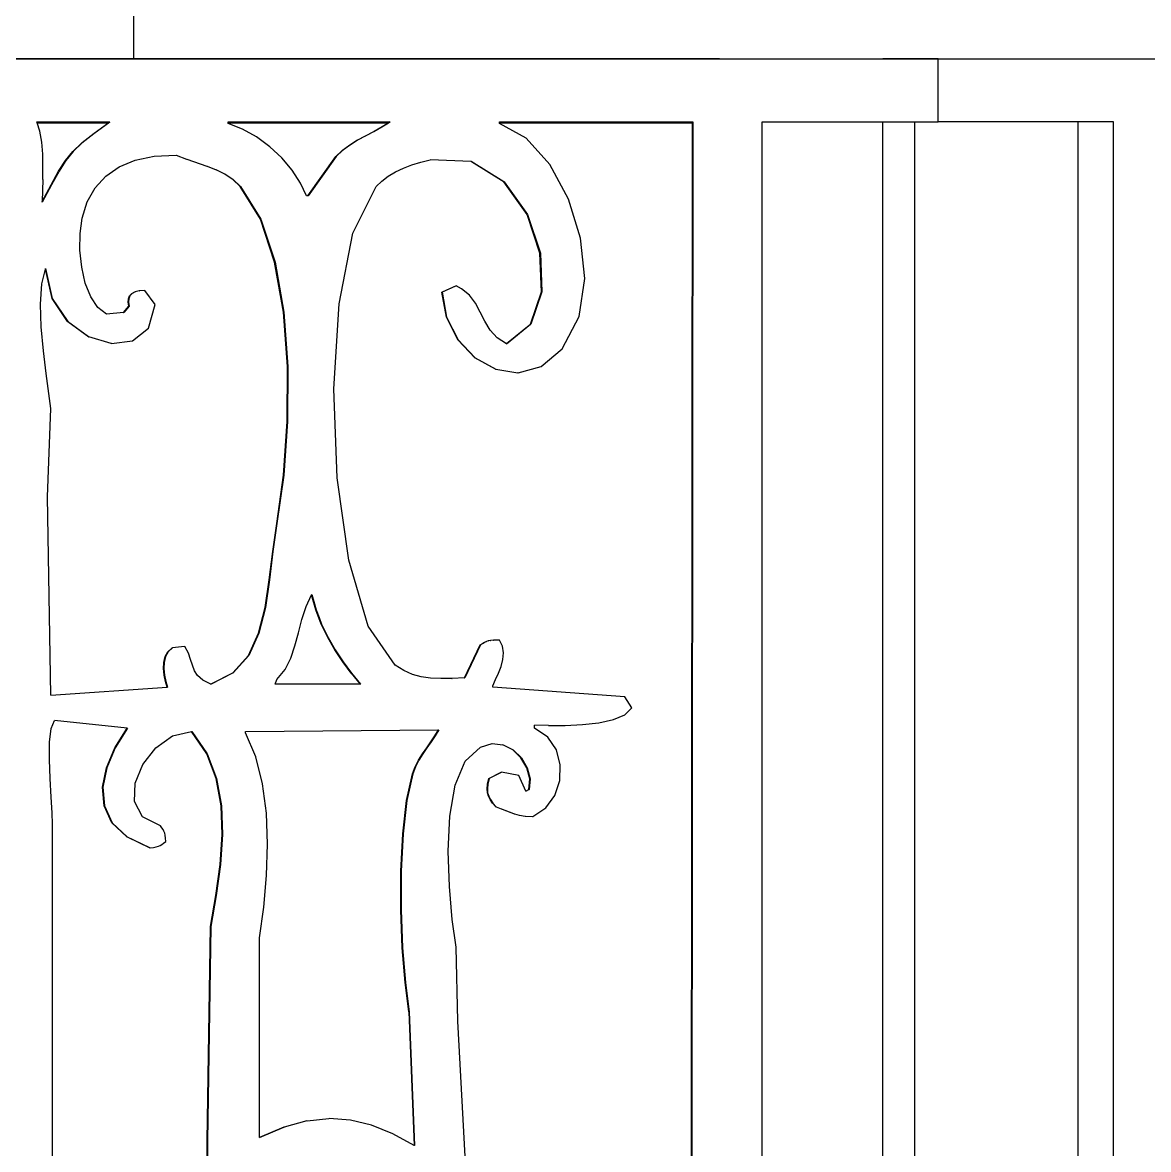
# Model space of a CAD drawing. Header units: inches. Extents: x -343 to 13887, y -13069 to -746.
# Drawn here: x 3048.72 to 3064.18, y -9210.14 to -9194.66 of the extents above; entities that cross this region are included whole.
import ezdxf

# ---------------------------------------------------------------- set-up
doc = ezdxf.new("R2010")
doc.units = ezdxf.units.IN
doc.header["$LTSCALE"] = 17
doc.header["$MEASUREMENT"] = 0
doc.layers.add('OUTLINE', color=1, linetype='Continuous', lineweight=25)

# ---------------------------------------------------------------- blocks, each defined once
blk = doc.blocks.new('kk')
for p, q in [((-1759, -2491.1), (-1656.537, -2491.1)), ((-1691.267, -2491.1), (-1717.483, -2491.1)), ((-1691.267, -2491.1), (-1689.022, -2491.1)), ((-1688.59, -2491.1), (-1689.022, -2491.1)), ((-1688.266, -2491.1), (-1688.59, -2491.1)), ((-1688.266, -2491.965), (-1688.266, -2491.1)), ((-1688.266, -2491.1), (-1686.344, -2491.1)), ((-1686.344, -2491.1), (-1660.129, -2491.1)), ((-1700.64, -2491.965), (-1699.641, -2491.965)), ((-1700.637, -2491.976), (-1700.64, -2491.965)), ((-1700.637, -2491.976), (-1699.657, -2491.976)), ((-1700.599, -2492.091), (-1700.637, -2491.976)), ((-1699.859, -2492.121), (-1699.657, -2491.976)), ((-1699.652, -2491.976), (-1699.855, -2492.121)), ((-1699.657, -2491.976), (-1699.641, -2491.965)), ((-1699.657, -2491.976), (-1699.652, -2491.976)), ((-1699.637, -2491.965), (-1699.652, -2491.976)), ((-1699.641, -2491.965), (-1699.637, -2491.965)), ((-1698.012, -2491.965), (-1695.795, -2491.965)), ((-1698.012, -2491.976), (-1698.012, -2491.965)), ((-1698.012, -2491.976), (-1695.813, -2491.976)), ((-1698.012, -2491.986), (-1698.012, -2491.976)), ((-1697.817, -2492.062), (-1698.012, -2491.986)), ((-1695.903, -2492.033), (-1695.813, -2491.976)), ((-1695.808, -2491.976), (-1695.899, -2492.033)), ((-1695.813, -2491.976), (-1695.795, -2491.965)), ((-1695.813, -2491.976), (-1695.808, -2491.976)), ((-1695.791, -2491.965), (-1695.808, -2491.976)), ((-1695.795, -2491.965), (-1695.791, -2491.965)), ((-1694.286, -2491.965), (-1691.639, -2491.965)), ((-1694.286, -2491.976), (-1694.286, -2491.965)), ((-1694.286, -2491.976), (-1691.639, -2491.976)), ((-1694.286, -2491.986), (-1694.286, -2491.976)), ((-1693.921, -2492.189), (-1694.286, -2491.986)), ((-1691.652, -2506.258), (-1691.639, -2491.976)), ((-1691.634, -2491.976), (-1691.647, -2506.258)), ((-1691.639, -2491.976), (-1691.639, -2491.965)), ((-1691.639, -2491.965), (-1691.634, -2491.965)), ((-1691.639, -2491.976), (-1691.634, -2491.976)), ((-1691.634, -2491.965), (-1691.634, -2491.976)), ((-1690.679, -2522.061), (-1690.679, -2491.965)), ((-1690.679, -2491.965), (-1689.022, -2491.965)), ((-1689.022, -2522.061), (-1689.022, -2491.965)), ((-1689.022, -2491.965), (-1688.59, -2491.965)), ((-1688.59, -2491.965), (-1688.59, -2522.061)), ((-1688.59, -2491.965), (-1688.266, -2491.965)), ((-1686.344, -2491.965), (-1688.266, -2491.965)), ((-1686.344, -2491.965), (-1686.344, -2519.705)), ((-1685.854, -2491.965), (-1686.344, -2491.965)), ((-1685.854, -2519.705), (-1685.854, -2491.965)), ((-1700.574, -2492.241), (-1700.599, -2492.091)), ((-1700.022, -2492.25), (-1699.859, -2492.121)), ((-1699.855, -2492.121), (-1700.018, -2492.25)), ((-1699.859, -2492.121), (-1699.855, -2492.121)), ((-1697.626, -2492.17), (-1697.817, -2492.062)), ((-1697.444, -2492.304), (-1697.626, -2492.17)), ((-1696.242, -2492.216), (-1696.13, -2492.155)), ((-1696.125, -2492.155), (-1696.237, -2492.216)), ((-1696.13, -2492.155), (-1696.016, -2492.095)), ((-1696.13, -2492.155), (-1696.125, -2492.155)), ((-1696.011, -2492.095), (-1696.125, -2492.155)), ((-1696.016, -2492.095), (-1695.903, -2492.033)), ((-1696.016, -2492.095), (-1696.011, -2492.095)), ((-1695.899, -2492.033), (-1696.011, -2492.095)), ((-1695.903, -2492.033), (-1695.899, -2492.033)), ((-1700.561, -2492.406), (-1700.574, -2492.241)), ((-1700.146, -2492.369), (-1700.022, -2492.25)), ((-1700.018, -2492.25), (-1700.142, -2492.369)), ((-1700.022, -2492.25), (-1700.018, -2492.25)), ((-1697.279, -2492.459), (-1697.444, -2492.304)), ((-1696.448, -2492.355), (-1696.349, -2492.282)), ((-1696.344, -2492.282), (-1696.444, -2492.355)), ((-1696.349, -2492.282), (-1696.242, -2492.216)), ((-1696.349, -2492.282), (-1696.344, -2492.282)), ((-1696.237, -2492.216), (-1696.344, -2492.282)), ((-1696.242, -2492.216), (-1696.237, -2492.216)), ((-1693.599, -2492.551), (-1693.921, -2492.189)), ((-1700.558, -2492.58), (-1700.561, -2492.406)), ((-1700.248, -2492.493), (-1700.146, -2492.369)), ((-1700.142, -2492.369), (-1700.243, -2492.493)), ((-1700.146, -2492.369), (-1700.142, -2492.369)), ((-1699.29, -2492.488), (-1699.029, -2492.433)), ((-1699.029, -2492.433), (-1698.729, -2492.419)), ((-1698.729, -2492.419), (-1698.586, -2492.476)), ((-1698.586, -2492.476), (-1698.582, -2492.476)), ((-1698.582, -2492.476), (-1698.309, -2492.571)), ((-1697.135, -2492.627), (-1697.279, -2492.459)), ((-1696.918, -2492.981), (-1696.536, -2492.441)), ((-1696.531, -2492.441), (-1696.914, -2492.981)), ((-1696.536, -2492.441), (-1696.448, -2492.355)), ((-1696.536, -2492.441), (-1696.531, -2492.441)), ((-1696.444, -2492.355), (-1696.531, -2492.441)), ((-1696.448, -2492.355), (-1696.444, -2492.355)), ((-1695.369, -2492.515), (-1695.241, -2492.484)), ((-1694.679, -2492.507), (-1695.241, -2492.484)), ((-1700.56, -2492.753), (-1700.558, -2492.58)), ((-1700.342, -2492.641), (-1700.248, -2492.493)), ((-1700.243, -2492.493), (-1700.337, -2492.641)), ((-1700.248, -2492.493), (-1700.243, -2492.493)), ((-1699.696, -2492.709), (-1699.512, -2492.58)), ((-1699.512, -2492.58), (-1699.29, -2492.488)), ((-1698.309, -2492.571), (-1698.304, -2492.571)), ((-1698.304, -2492.571), (-1698.18, -2492.622)), ((-1698.18, -2492.622), (-1698.176, -2492.622)), ((-1698.061, -2492.681), (-1698.18, -2492.622)), ((-1698.176, -2492.622), (-1698.056, -2492.681)), ((-1697.019, -2492.803), (-1697.135, -2492.627)), ((-1695.716, -2492.649), (-1695.607, -2492.597)), ((-1695.607, -2492.597), (-1695.491, -2492.552)), ((-1695.491, -2492.552), (-1695.369, -2492.515)), ((-1694.679, -2492.507), (-1694.674, -2492.507)), ((-1694.228, -2492.785), (-1694.679, -2492.507)), ((-1694.674, -2492.507), (-1694.224, -2492.785)), ((-1693.342, -2493.024), (-1693.599, -2492.551)), ((-1700.56, -2492.753), (-1700.568, -2493.058)), ((-1700.445, -2492.826), (-1700.342, -2492.641)), ((-1700.337, -2492.641), (-1700.441, -2492.826)), ((-1700.342, -2492.641), (-1700.337, -2492.641)), ((-1699.842, -2492.871), (-1699.696, -2492.709)), ((-1697.95, -2492.756), (-1698.061, -2492.681)), ((-1698.061, -2492.681), (-1698.056, -2492.681)), ((-1698.056, -2492.681), (-1697.946, -2492.756)), ((-1697.95, -2492.756), (-1697.946, -2492.756)), ((-1697.85, -2492.851), (-1697.95, -2492.756)), ((-1697.946, -2492.756), (-1697.845, -2492.851)), ((-1695.982, -2492.851), (-1695.904, -2492.776)), ((-1695.904, -2492.776), (-1695.815, -2492.708)), ((-1695.815, -2492.708), (-1695.716, -2492.649)), ((-1694.228, -2492.785), (-1694.224, -2492.785)), ((-1693.908, -2493.234), (-1694.228, -2492.785)), ((-1694.224, -2492.785), (-1693.904, -2493.234)), ((-1700.441, -2492.826), (-1700.568, -2493.068)), ((-1700.568, -2493.058), (-1700.445, -2492.826)), ((-1700.445, -2492.826), (-1700.441, -2492.826)), ((-1699.949, -2493.063), (-1699.842, -2492.871)), ((-1697.571, -2493.301), (-1697.85, -2492.851)), ((-1697.85, -2492.851), (-1697.845, -2492.851)), ((-1697.845, -2492.851), (-1697.567, -2493.301)), ((-1696.937, -2492.981), (-1697.019, -2492.803)), ((-1696.3, -2493.491), (-1695.982, -2492.851)), ((-1700.568, -2493.068), (-1700.568, -2493.058)), ((-1700.019, -2493.284), (-1699.949, -2493.063)), ((-1696.918, -2492.981), (-1696.937, -2492.981)), ((-1696.914, -2492.981), (-1696.918, -2492.981)), ((-1693.174, -2493.561), (-1693.342, -2493.024)), ((-1693.908, -2493.234), (-1693.904, -2493.234)), ((-1693.732, -2493.766), (-1693.908, -2493.234)), ((-1693.904, -2493.234), (-1693.727, -2493.766)), ((-1700.048, -2493.497), (-1700.019, -2493.284)), ((-1697.571, -2493.301), (-1697.567, -2493.301)), ((-1697.376, -2493.89), (-1697.571, -2493.301)), ((-1697.567, -2493.301), (-1697.371, -2493.89)), ((-1700.05, -2493.727), (-1700.048, -2493.497)), ((-1696.492, -2494.464), (-1696.3, -2493.491)), ((-1693.116, -2494.115), (-1693.174, -2493.561)), ((-1700.026, -2493.958), (-1700.05, -2493.727)), ((-1693.712, -2494.297), (-1693.732, -2493.766)), ((-1693.732, -2493.766), (-1693.727, -2493.766)), ((-1693.727, -2493.766), (-1693.707, -2494.297)), ((-1700.573, -2494.188), (-1700.523, -2493.985)), ((-1700.523, -2493.985), (-1700.521, -2493.976)), ((-1700.433, -2494.387), (-1700.523, -2493.985)), ((-1700.521, -2493.976), (-1700.429, -2494.387)), ((-1699.976, -2494.176), (-1700.026, -2493.958)), ((-1697.376, -2493.89), (-1697.371, -2493.89)), ((-1697.255, -2494.576), (-1697.376, -2493.89)), ((-1697.371, -2493.89), (-1697.251, -2494.576)), ((-1699.901, -2494.366), (-1699.976, -2494.176)), ((-1693.193, -2494.636), (-1693.116, -2494.115)), ((-1700.59, -2494.465), (-1700.573, -2494.188)), ((-1699.368, -2494.353), (-1699.339, -2494.322)), ((-1699.334, -2494.322), (-1699.364, -2494.353)), ((-1699.339, -2494.322), (-1699.295, -2494.299)), ((-1699.339, -2494.322), (-1699.334, -2494.322)), ((-1699.29, -2494.299), (-1699.334, -2494.322)), ((-1699.295, -2494.299), (-1699.29, -2494.299)), ((-1699.237, -2494.285), (-1699.29, -2494.299)), ((-1699.237, -2494.285), (-1699.232, -2494.285)), ((-1699.164, -2494.278), (-1699.232, -2494.285)), ((-1699.164, -2494.278), (-1699.159, -2494.278)), ((-1699.016, -2494.473), (-1699.159, -2494.278)), ((-1695.079, -2494.3), (-1694.888, -2494.213)), ((-1695.079, -2494.3), (-1695.074, -2494.3)), ((-1695.018, -2494.647), (-1695.079, -2494.3)), ((-1694.883, -2494.213), (-1695.074, -2494.3)), ((-1695.074, -2494.3), (-1695.014, -2494.647)), ((-1694.888, -2494.213), (-1694.883, -2494.213)), ((-1694.811, -2494.257), (-1694.883, -2494.213)), ((-1694.701, -2494.344), (-1694.811, -2494.257)), ((-1693.862, -2494.742), (-1693.712, -2494.297)), ((-1693.707, -2494.297), (-1693.857, -2494.742)), ((-1693.712, -2494.297), (-1693.707, -2494.297)), ((-1700.58, -2494.779), (-1700.59, -2494.465)), ((-1700.433, -2494.387), (-1700.429, -2494.387)), ((-1700.219, -2494.704), (-1700.433, -2494.387)), ((-1700.429, -2494.387), (-1700.214, -2494.704)), ((-1699.804, -2494.514), (-1699.901, -2494.366)), ((-1699.45, -2494.581), (-1699.379, -2494.495)), ((-1699.374, -2494.495), (-1699.446, -2494.581)), ((-1699.388, -2494.44), (-1699.385, -2494.393)), ((-1699.379, -2494.495), (-1699.388, -2494.44)), ((-1699.388, -2494.44), (-1699.383, -2494.44)), ((-1699.385, -2494.393), (-1699.368, -2494.353)), ((-1699.385, -2494.393), (-1699.38, -2494.393)), ((-1699.38, -2494.393), (-1699.383, -2494.44)), ((-1699.383, -2494.44), (-1699.374, -2494.495)), ((-1699.364, -2494.353), (-1699.38, -2494.393)), ((-1699.379, -2494.495), (-1699.374, -2494.495)), ((-1699.368, -2494.353), (-1699.364, -2494.353)), ((-1699.11, -2494.796), (-1699.016, -2494.473)), ((-1696.563, -2495.631), (-1696.492, -2494.464)), ((-1694.619, -2494.453), (-1694.701, -2494.344)), ((-1694.553, -2494.576), (-1694.619, -2494.453)), ((-1699.686, -2494.602), (-1699.804, -2494.514)), ((-1699.685, -2494.603), (-1699.686, -2494.602)), ((-1699.45, -2494.581), (-1699.685, -2494.603)), ((-1699.45, -2494.581), (-1699.446, -2494.581)), ((-1697.255, -2494.576), (-1697.251, -2494.576)), ((-1697.2, -2495.32), (-1697.255, -2494.576)), ((-1697.251, -2494.576), (-1697.196, -2495.32)), ((-1695.018, -2494.647), (-1695.014, -2494.647)), ((-1694.86, -2494.956), (-1695.018, -2494.647)), ((-1695.014, -2494.647), (-1694.855, -2494.956)), ((-1694.49, -2494.702), (-1694.553, -2494.576)), ((-1693.426, -2495.078), (-1693.193, -2494.636)), ((-1700.552, -2495.106), (-1700.58, -2494.779)), ((-1700.219, -2494.704), (-1700.214, -2494.704)), ((-1699.931, -2494.913), (-1700.219, -2494.704)), ((-1700.214, -2494.704), (-1699.927, -2494.913)), ((-1699.326, -2494.97), (-1699.11, -2494.796)), ((-1694.417, -2494.823), (-1694.49, -2494.702)), ((-1694.193, -2495.012), (-1693.862, -2494.742)), ((-1693.857, -2494.742), (-1694.19, -2495.013)), ((-1693.862, -2494.742), (-1693.857, -2494.742)), ((-1699.931, -2494.913), (-1699.927, -2494.913)), ((-1699.619, -2495.006), (-1699.927, -2494.913)), ((-1694.86, -2494.956), (-1694.855, -2494.956)), ((-1694.627, -2495.201), (-1694.86, -2494.956)), ((-1694.855, -2494.956), (-1694.623, -2495.201)), ((-1694.322, -2494.93), (-1694.417, -2494.823)), ((-1694.193, -2495.012), (-1694.322, -2494.93)), ((-1700.514, -2495.419), (-1700.552, -2495.106)), ((-1699.616, -2495.005), (-1699.619, -2495.006)), ((-1699.616, -2495.005), (-1699.615, -2495.006)), ((-1699.615, -2495.006), (-1699.326, -2494.97)), ((-1694.19, -2495.013), (-1694.193, -2495.012)), ((-1693.718, -2495.323), (-1693.426, -2495.078)), ((-1694.627, -2495.201), (-1694.623, -2495.201)), ((-1694.344, -2495.36), (-1694.627, -2495.201)), ((-1694.623, -2495.201), (-1694.34, -2495.36)), ((-1700.449, -2495.9), (-1700.514, -2495.419)), ((-1697.203, -2496.079), (-1697.2, -2495.32)), ((-1697.2, -2495.32), (-1697.196, -2495.32)), ((-1697.196, -2495.32), (-1697.198, -2496.079)), ((-1694.344, -2495.36), (-1694.34, -2495.36)), ((-1694.34, -2495.36), (-1694.035, -2495.409)), ((-1694.033, -2495.408), (-1694.035, -2495.409)), ((-1694.033, -2495.408), (-1694.03, -2495.409)), ((-1694.03, -2495.409), (-1693.718, -2495.323)), ((-1696.517, -2496.85), (-1696.563, -2495.631)), ((-1700.497, -2497.111), (-1700.449, -2495.9)), ((-1697.255, -2496.812), (-1697.203, -2496.079)), ((-1697.198, -2496.079), (-1697.251, -2496.812)), ((-1697.203, -2496.079), (-1697.198, -2496.079)), ((-1697.348, -2497.478), (-1697.255, -2496.812)), ((-1697.251, -2496.812), (-1697.344, -2497.478)), ((-1697.255, -2496.812), (-1697.251, -2496.812)), ((-1696.358, -2497.982), (-1696.517, -2496.85)), ((-1700.449, -2499.835), (-1700.497, -2497.111)), ((-1697.403, -2497.86), (-1697.348, -2497.478)), ((-1697.344, -2497.478), (-1697.399, -2497.86)), ((-1697.348, -2497.478), (-1697.344, -2497.478)), ((-1697.449, -2498.251), (-1697.403, -2497.86)), ((-1697.399, -2497.86), (-1697.445, -2498.251)), ((-1697.403, -2497.86), (-1697.399, -2497.86)), ((-1696.091, -2498.886), (-1696.358, -2497.982)), ((-1697.507, -2498.631), (-1697.449, -2498.251)), ((-1697.445, -2498.251), (-1697.502, -2498.631)), ((-1697.449, -2498.251), (-1697.445, -2498.251)), ((-1696.945, -2498.619), (-1696.869, -2498.457)), ((-1696.869, -2498.457), (-1696.866, -2498.451)), ((-1696.81, -2498.662), (-1696.869, -2498.457)), ((-1696.869, -2498.457), (-1696.838, -2498.549)), ((-1696.866, -2498.451), (-1696.838, -2498.549)), ((-1697.596, -2498.984), (-1697.507, -2498.631)), ((-1697.502, -2498.631), (-1697.591, -2498.984)), ((-1697.507, -2498.631), (-1697.502, -2498.631)), ((-1697.003, -2498.796), (-1696.945, -2498.619)), ((-1696.838, -2498.549), (-1696.806, -2498.662)), ((-1696.81, -2498.662), (-1696.806, -2498.662)), ((-1696.735, -2498.858), (-1696.81, -2498.662)), ((-1696.806, -2498.662), (-1696.765, -2498.767)), ((-1697.05, -2498.978), (-1697.003, -2498.796)), ((-1696.765, -2498.767), (-1696.735, -2498.858)), ((-1696.765, -2498.767), (-1696.731, -2498.858)), ((-1697.097, -2499.156), (-1697.05, -2498.978)), ((-1696.735, -2498.858), (-1696.731, -2498.858)), ((-1696.647, -2499.041), (-1696.735, -2498.858)), ((-1696.731, -2498.858), (-1696.643, -2499.041)), ((-1695.719, -2499.424), (-1696.091, -2498.886)), ((-1697.737, -2499.289), (-1697.596, -2498.984)), ((-1697.591, -2498.984), (-1697.732, -2499.289)), ((-1697.596, -2498.984), (-1697.591, -2498.984)), ((-1696.548, -2499.212), (-1696.647, -2499.041)), ((-1696.647, -2499.041), (-1696.643, -2499.041)), ((-1696.643, -2499.041), (-1696.544, -2499.212)), ((-1694.553, -2499.143), (-1694.523, -2499.126)), ((-1694.518, -2499.126), (-1694.549, -2499.143)), ((-1694.523, -2499.126), (-1694.497, -2499.111)), ((-1694.523, -2499.126), (-1694.518, -2499.126)), ((-1694.492, -2499.111), (-1694.518, -2499.126)), ((-1694.497, -2499.111), (-1694.471, -2499.1)), ((-1694.497, -2499.111), (-1694.492, -2499.111)), ((-1694.467, -2499.1), (-1694.492, -2499.111)), ((-1694.471, -2499.1), (-1694.467, -2499.1)), ((-1694.444, -2499.091), (-1694.467, -2499.1)), ((-1694.444, -2499.091), (-1694.439, -2499.091)), ((-1694.411, -2499.084), (-1694.439, -2499.091)), ((-1694.411, -2499.084), (-1694.406, -2499.084)), ((-1694.369, -2499.08), (-1694.406, -2499.084)), ((-1694.369, -2499.08), (-1694.364, -2499.08)), ((-1694.314, -2499.078), (-1694.364, -2499.08)), ((-1694.286, -2499.078), (-1694.314, -2499.078)), ((-1694.247, -2499.163), (-1694.286, -2499.078)), ((-1698.878, -2499.305), (-1698.841, -2499.238)), ((-1698.836, -2499.238), (-1698.873, -2499.305)), ((-1698.841, -2499.238), (-1698.781, -2499.186)), ((-1698.841, -2499.238), (-1698.836, -2499.238)), ((-1698.777, -2499.186), (-1698.836, -2499.238)), ((-1698.781, -2499.186), (-1698.777, -2499.186)), ((-1698.614, -2499.165), (-1698.777, -2499.186)), ((-1698.614, -2499.165), (-1698.61, -2499.165)), ((-1698.56, -2499.257), (-1698.61, -2499.165)), ((-1698.53, -2499.344), (-1698.56, -2499.257)), ((-1697.95, -2499.529), (-1697.737, -2499.289)), ((-1697.732, -2499.289), (-1697.945, -2499.529)), ((-1697.737, -2499.289), (-1697.732, -2499.289)), ((-1697.155, -2499.327), (-1697.097, -2499.156)), ((-1696.548, -2499.212), (-1696.544, -2499.212)), ((-1696.44, -2499.375), (-1696.548, -2499.212)), ((-1696.544, -2499.212), (-1696.435, -2499.375)), ((-1694.768, -2499.597), (-1694.553, -2499.143)), ((-1694.549, -2499.143), (-1694.764, -2499.597)), ((-1694.553, -2499.143), (-1694.549, -2499.143)), ((-1694.234, -2499.253), (-1694.247, -2499.163)), ((-1694.242, -2499.345), (-1694.234, -2499.253)), ((-1698.9, -2499.47), (-1698.897, -2499.384)), ((-1698.897, -2499.384), (-1698.878, -2499.305)), ((-1698.897, -2499.384), (-1698.892, -2499.384)), ((-1698.892, -2499.384), (-1698.896, -2499.47)), ((-1698.873, -2499.305), (-1698.892, -2499.384)), ((-1698.878, -2499.305), (-1698.873, -2499.305)), ((-1698.506, -2499.425), (-1698.53, -2499.344)), ((-1698.478, -2499.499), (-1698.506, -2499.425)), ((-1697.233, -2499.483), (-1697.155, -2499.327)), ((-1696.324, -2499.531), (-1696.44, -2499.375)), ((-1696.44, -2499.375), (-1696.435, -2499.375)), ((-1696.435, -2499.375), (-1696.319, -2499.531)), ((-1695.602, -2499.498), (-1695.719, -2499.424)), ((-1694.301, -2499.531), (-1694.266, -2499.439)), ((-1694.266, -2499.439), (-1694.242, -2499.345)), ((-1698.9, -2499.47), (-1698.896, -2499.47)), ((-1698.892, -2499.559), (-1698.9, -2499.47)), ((-1698.896, -2499.47), (-1698.887, -2499.559)), ((-1698.875, -2499.646), (-1698.892, -2499.559)), ((-1698.892, -2499.559), (-1698.887, -2499.559)), ((-1698.887, -2499.559), (-1698.871, -2499.646)), ((-1698.434, -2499.567), (-1698.478, -2499.499)), ((-1698.362, -2499.629), (-1698.434, -2499.567)), ((-1698.254, -2499.682), (-1697.95, -2499.529)), ((-1697.945, -2499.529), (-1698.251, -2499.684)), ((-1697.95, -2499.529), (-1697.945, -2499.529)), ((-1697.344, -2499.619), (-1697.233, -2499.483)), ((-1696.324, -2499.531), (-1696.319, -2499.531)), ((-1696.324, -2499.531), (-1696.202, -2499.684)), ((-1696.319, -2499.531), (-1696.197, -2499.684)), ((-1695.485, -2499.55), (-1695.602, -2499.498)), ((-1695.364, -2499.584), (-1695.485, -2499.55)), ((-1695.234, -2499.602), (-1695.364, -2499.584)), ((-1695.094, -2499.608), (-1695.234, -2499.602)), ((-1694.768, -2499.597), (-1694.938, -2499.605)), ((-1694.768, -2499.597), (-1694.764, -2499.597)), ((-1694.341, -2499.62), (-1694.301, -2499.531)), ((-1700.449, -2499.835), (-1698.853, -2499.727)), ((-1698.875, -2499.646), (-1698.871, -2499.646)), ((-1698.853, -2499.727), (-1698.875, -2499.646)), ((-1698.871, -2499.646), (-1698.848, -2499.727)), ((-1698.853, -2499.727), (-1698.848, -2499.727)), ((-1698.254, -2499.682), (-1698.362, -2499.629)), ((-1698.251, -2499.684), (-1698.254, -2499.682)), ((-1697.367, -2499.684), (-1697.344, -2499.619)), ((-1696.202, -2499.684), (-1697.367, -2499.684)), ((-1696.202, -2499.684), (-1696.197, -2499.684)), ((-1694.943, -2499.605), (-1695.094, -2499.608)), ((-1694.943, -2499.605), (-1694.938, -2499.605)), ((-1694.381, -2499.705), (-1694.341, -2499.62)), ((-1694.381, -2499.727), (-1694.381, -2499.705)), ((-1692.566, -2499.857), (-1694.381, -2499.727)), ((-1692.47, -2500.008), (-1692.566, -2499.857)), ((-1692.566, -2500.103), (-1692.47, -2500.008)), ((-1700.446, -2500.292), (-1700.401, -2500.181)), ((-1699.403, -2500.289), (-1700.401, -2500.181)), ((-1693.149, -2500.239), (-1692.923, -2500.214)), ((-1692.923, -2500.214), (-1692.723, -2500.171)), ((-1692.723, -2500.171), (-1692.566, -2500.103)), ((-1700.467, -2500.481), (-1700.446, -2500.292)), ((-1699.57, -2500.557), (-1699.403, -2500.289)), ((-1699.398, -2500.289), (-1699.565, -2500.557)), ((-1699.403, -2500.289), (-1699.398, -2500.289)), ((-1698.777, -2500.394), (-1698.518, -2500.333)), ((-1698.518, -2500.333), (-1698.514, -2500.332)), ((-1698.309, -2500.638), (-1698.518, -2500.333)), ((-1698.514, -2500.332), (-1698.304, -2500.638)), ((-1697.774, -2500.332), (-1695.127, -2500.311)), ((-1697.774, -2500.354), (-1697.774, -2500.332)), ((-1697.635, -2500.68), (-1697.774, -2500.354)), ((-1695.176, -2500.394), (-1695.127, -2500.311)), ((-1695.122, -2500.311), (-1695.171, -2500.394)), ((-1695.127, -2500.311), (-1695.122, -2500.311)), ((-1693.808, -2500.289), (-1693.808, -2500.246)), ((-1693.614, -2500.25), (-1693.808, -2500.246)), ((-1693.624, -2500.411), (-1693.808, -2500.289)), ((-1693.614, -2500.25), (-1693.609, -2500.25)), ((-1693.609, -2500.25), (-1693.384, -2500.25)), ((-1693.384, -2500.25), (-1693.149, -2500.239)), ((-1700.469, -2500.719), (-1700.467, -2500.481)), ((-1699.008, -2500.557), (-1698.777, -2500.394)), ((-1695.288, -2500.556), (-1695.23, -2500.475)), ((-1695.226, -2500.475), (-1695.284, -2500.556)), ((-1695.23, -2500.475), (-1695.176, -2500.394)), ((-1695.23, -2500.475), (-1695.226, -2500.475)), ((-1695.171, -2500.394), (-1695.226, -2500.475)), ((-1695.176, -2500.394), (-1695.171, -2500.394)), ((-1694.549, -2500.548), (-1694.39, -2500.498)), ((-1694.39, -2500.498), (-1694.243, -2500.515)), ((-1694.243, -2500.515), (-1694.238, -2500.515)), ((-1694.106, -2500.585), (-1694.243, -2500.515)), ((-1694.238, -2500.515), (-1694.101, -2500.585)), ((-1693.506, -2500.586), (-1693.624, -2500.411)), ((-1699.686, -2500.831), (-1699.57, -2500.557)), ((-1699.565, -2500.557), (-1699.682, -2500.831)), ((-1699.57, -2500.557), (-1699.565, -2500.557)), ((-1699.187, -2500.786), (-1699.008, -2500.557)), ((-1698.309, -2500.638), (-1698.304, -2500.638)), ((-1698.177, -2500.98), (-1698.309, -2500.638)), ((-1698.304, -2500.638), (-1698.173, -2500.98)), ((-1697.542, -2501.051), (-1697.635, -2500.68)), ((-1695.4, -2500.725), (-1695.346, -2500.639)), ((-1695.341, -2500.639), (-1695.395, -2500.725)), ((-1695.346, -2500.639), (-1695.288, -2500.556)), ((-1695.346, -2500.639), (-1695.341, -2500.639)), ((-1695.284, -2500.556), (-1695.341, -2500.639)), ((-1695.288, -2500.556), (-1695.284, -2500.556)), ((-1694.759, -2500.741), (-1694.549, -2500.548)), ((-1694.106, -2500.585), (-1694.101, -2500.585)), ((-1693.993, -2500.695), (-1694.106, -2500.585)), ((-1694.101, -2500.585), (-1693.988, -2500.695)), ((-1693.453, -2500.792), (-1693.506, -2500.586)), ((-1700.459, -2500.98), (-1700.469, -2500.719)), ((-1699.74, -2501.1), (-1699.686, -2500.831)), ((-1699.682, -2500.831), (-1699.735, -2501.1)), ((-1699.686, -2500.831), (-1699.682, -2500.831)), ((-1699.291, -2501.045), (-1699.187, -2500.786)), ((-1695.485, -2500.916), (-1695.447, -2500.817)), ((-1695.443, -2500.817), (-1695.48, -2500.916)), ((-1695.447, -2500.817), (-1695.4, -2500.725)), ((-1695.447, -2500.817), (-1695.443, -2500.817)), ((-1695.395, -2500.725), (-1695.443, -2500.817)), ((-1695.4, -2500.725), (-1695.395, -2500.725)), ((-1694.895, -2501.072), (-1694.759, -2500.741)), ((-1693.993, -2500.695), (-1693.988, -2500.695)), ((-1693.912, -2500.832), (-1693.993, -2500.695)), ((-1693.988, -2500.695), (-1693.908, -2500.832)), ((-1693.912, -2500.832), (-1693.908, -2500.832)), ((-1693.873, -2500.982), (-1693.912, -2500.832)), ((-1693.908, -2500.832), (-1693.869, -2500.982)), ((-1693.461, -2501.008), (-1693.453, -2500.792)), ((-1700.445, -2501.233), (-1700.459, -2500.98)), ((-1698.177, -2500.98), (-1698.173, -2500.98)), ((-1698.111, -2501.352), (-1698.177, -2500.98)), ((-1698.173, -2500.98), (-1698.106, -2501.352)), ((-1695.565, -2501.283), (-1695.485, -2500.916)), ((-1695.48, -2500.916), (-1695.561, -2501.283)), ((-1695.485, -2500.916), (-1695.48, -2500.916)), ((-1694.452, -2501.057), (-1694.434, -2500.981)), ((-1694.429, -2500.981), (-1694.447, -2501.057)), ((-1694.434, -2500.981), (-1694.267, -2500.894)), ((-1694.434, -2500.981), (-1694.429, -2500.981)), ((-1694.263, -2500.895), (-1694.429, -2500.981)), ((-1694.267, -2500.894), (-1694.263, -2500.895)), ((-1694.262, -2500.894), (-1694.263, -2500.895)), ((-1694.023, -2500.938), (-1694.262, -2500.894)), ((-1693.928, -2501.152), (-1694.023, -2500.938)), ((-1693.884, -2501.132), (-1693.873, -2500.982)), ((-1693.869, -2500.982), (-1693.88, -2501.132)), ((-1693.873, -2500.982), (-1693.869, -2500.982)), ((-1699.74, -2501.1), (-1699.735, -2501.1)), ((-1699.719, -2501.356), (-1699.74, -2501.1)), ((-1699.735, -2501.1), (-1699.714, -2501.356)), ((-1699.299, -2501.295), (-1699.291, -2501.045)), ((-1697.49, -2501.454), (-1697.542, -2501.051)), ((-1694.968, -2501.498), (-1694.895, -2501.072)), ((-1694.459, -2501.121), (-1694.452, -2501.057)), ((-1694.459, -2501.121), (-1694.454, -2501.121)), ((-1694.455, -2501.175), (-1694.459, -2501.121)), ((-1694.447, -2501.057), (-1694.454, -2501.121)), ((-1694.454, -2501.121), (-1694.451, -2501.175)), ((-1694.452, -2501.057), (-1694.447, -2501.057)), ((-1693.88, -2501.132), (-1693.928, -2501.154)), ((-1693.928, -2501.152), (-1693.884, -2501.132)), ((-1693.884, -2501.132), (-1693.88, -2501.132)), ((-1693.529, -2501.212), (-1693.461, -2501.008)), ((-1700.431, -2501.452), (-1700.445, -2501.233)), ((-1699.191, -2501.503), (-1699.299, -2501.295)), ((-1695.616, -2501.739), (-1695.565, -2501.283)), ((-1695.561, -2501.283), (-1695.612, -2501.739)), ((-1695.565, -2501.283), (-1695.561, -2501.283)), ((-1694.455, -2501.175), (-1694.451, -2501.175)), ((-1694.441, -2501.223), (-1694.455, -2501.175)), ((-1694.451, -2501.175), (-1694.436, -2501.223)), ((-1694.441, -2501.223), (-1694.436, -2501.223)), ((-1694.417, -2501.269), (-1694.441, -2501.223)), ((-1694.436, -2501.223), (-1694.412, -2501.269)), ((-1694.417, -2501.269), (-1694.412, -2501.269)), ((-1694.382, -2501.317), (-1694.417, -2501.269)), ((-1694.412, -2501.269), (-1694.378, -2501.317)), ((-1693.928, -2501.154), (-1693.928, -2501.152)), ((-1693.653, -2501.383), (-1693.529, -2501.212)), ((-1700.425, -2501.608), (-1700.431, -2501.452)), ((-1699.719, -2501.356), (-1699.714, -2501.356)), ((-1699.612, -2501.586), (-1699.719, -2501.356)), ((-1699.714, -2501.356), (-1699.607, -2501.586)), ((-1698.111, -2501.352), (-1698.106, -2501.352)), ((-1698.098, -2501.747), (-1698.111, -2501.352)), ((-1698.106, -2501.352), (-1698.093, -2501.747)), ((-1697.473, -2501.879), (-1697.49, -2501.454)), ((-1694.382, -2501.317), (-1694.378, -2501.317)), ((-1694.338, -2501.37), (-1694.382, -2501.317)), ((-1694.378, -2501.317), (-1694.334, -2501.37)), ((-1694.338, -2501.37), (-1694.334, -2501.37)), ((-1694.334, -2501.37), (-1694.267, -2501.394)), ((-1694.267, -2501.394), (-1694.262, -2501.394)), ((-1694.262, -2501.394), (-1694.204, -2501.419)), ((-1694.204, -2501.419), (-1694.2, -2501.419)), ((-1694.2, -2501.419), (-1694.145, -2501.443)), ((-1694.145, -2501.443), (-1694.141, -2501.443)), ((-1694.141, -2501.443), (-1694.085, -2501.464)), ((-1693.832, -2501.5), (-1693.653, -2501.383)), ((-1700.425, -2505.824), (-1700.425, -2501.608)), ((-1699.612, -2501.586), (-1699.607, -2501.586)), ((-1699.407, -2501.782), (-1699.612, -2501.586)), ((-1699.607, -2501.586), (-1699.402, -2501.782)), ((-1698.944, -2501.629), (-1699.191, -2501.503)), ((-1694.991, -2501.976), (-1694.968, -2501.498)), ((-1694.085, -2501.464), (-1694.08, -2501.464)), ((-1694.08, -2501.464), (-1694.016, -2501.481)), ((-1694.016, -2501.481), (-1694.012, -2501.481)), ((-1694.012, -2501.481), (-1693.936, -2501.494)), ((-1693.936, -2501.494), (-1693.931, -2501.494)), ((-1693.931, -2501.494), (-1693.837, -2501.5)), ((-1693.837, -2501.5), (-1693.832, -2501.5)), ((-1698.925, -2501.657), (-1698.944, -2501.629)), ((-1698.909, -2501.681), (-1698.925, -2501.657)), ((-1698.896, -2501.704), (-1698.909, -2501.681)), ((-1698.886, -2501.729), (-1698.896, -2501.704)), ((-1698.879, -2501.759), (-1698.886, -2501.729)), ((-1698.875, -2501.797), (-1698.879, -2501.759)), ((-1698.126, -2502.159), (-1698.098, -2501.747)), ((-1698.093, -2501.747), (-1698.121, -2502.159)), ((-1698.098, -2501.747), (-1698.093, -2501.747)), ((-1695.641, -2502.249), (-1695.616, -2501.739)), ((-1695.612, -2501.739), (-1695.637, -2502.249)), ((-1695.616, -2501.739), (-1695.612, -2501.739)), ((-1699.407, -2501.782), (-1699.402, -2501.782)), ((-1699.092, -2501.932), (-1699.407, -2501.782)), ((-1699.402, -2501.782), (-1699.088, -2501.932)), ((-1699.04, -2501.926), (-1699.003, -2501.918)), ((-1699.003, -2501.918), (-1698.973, -2501.908)), ((-1698.973, -2501.908), (-1698.948, -2501.897)), ((-1698.948, -2501.897), (-1698.924, -2501.883)), ((-1698.924, -2501.883), (-1698.9, -2501.866)), ((-1698.9, -2501.866), (-1698.872, -2501.846)), ((-1698.872, -2501.846), (-1698.875, -2501.797)), ((-1697.486, -2502.313), (-1697.473, -2501.879)), ((-1699.092, -2501.932), (-1699.087, -2501.932)), ((-1699.088, -2501.932), (-1699.092, -2501.932)), ((-1699.088, -2501.932), (-1699.087, -2501.932)), ((-1699.087, -2501.932), (-1699.04, -2501.926)), ((-1694.976, -2502.463), (-1694.991, -2501.976)), ((-1698.182, -2502.584), (-1698.126, -2502.159)), ((-1698.121, -2502.159), (-1698.178, -2502.584)), ((-1698.126, -2502.159), (-1698.121, -2502.159)), ((-1697.524, -2502.746), (-1697.486, -2502.313)), ((-1695.642, -2502.782), (-1695.641, -2502.249)), ((-1695.641, -2502.249), (-1695.637, -2502.249)), ((-1695.637, -2502.249), (-1695.638, -2502.782)), ((-1694.936, -2502.917), (-1694.976, -2502.463)), ((-1698.256, -2503.013), (-1698.182, -2502.584)), ((-1698.178, -2502.584), (-1698.251, -2503.013)), ((-1698.182, -2502.584), (-1698.178, -2502.584)), ((-1697.582, -2503.165), (-1697.524, -2502.746)), ((-1695.642, -2502.782), (-1695.638, -2502.782)), ((-1695.623, -2503.304), (-1695.642, -2502.782)), ((-1695.638, -2502.782), (-1695.618, -2503.304)), ((-1694.883, -2503.294), (-1694.936, -2502.917)), ((-1698.304, -2505.954), (-1698.256, -2503.013)), ((-1698.251, -2503.013), (-1698.299, -2505.954)), ((-1698.256, -2503.013), (-1698.251, -2503.013)), ((-1697.582, -2505.909), (-1697.582, -2503.165)), ((-1695.623, -2503.304), (-1695.618, -2503.304)), ((-1695.585, -2503.781), (-1695.623, -2503.304)), ((-1695.618, -2503.304), (-1695.581, -2503.781)), ((-1694.859, -2504.311), (-1694.883, -2503.294)), ((-1695.533, -2504.181), (-1695.585, -2503.781)), ((-1695.585, -2503.781), (-1695.581, -2503.781)), ((-1695.581, -2503.781), (-1695.528, -2504.181)), ((-1695.533, -2504.181), (-1695.528, -2504.181)), ((-1695.533, -2504.181), (-1695.461, -2506.016)), ((-1695.528, -2504.181), (-1695.456, -2506.019)), ((-1694.692, -2507.402), (-1694.859, -2504.311)), ((-1697.582, -2505.909), (-1697.25, -2505.767)), ((-1697.25, -2505.767), (-1697.582, -2505.91)), ((-1697.25, -2505.767), (-1697.245, -2505.767)), ((-1696.933, -2505.681), (-1697.245, -2505.767)), ((-1696.933, -2505.681), (-1696.928, -2505.681)), ((-1696.928, -2505.681), (-1696.631, -2505.649)), ((-1696.631, -2505.649), (-1696.628, -2505.65)), ((-1696.626, -2505.649), (-1696.628, -2505.65)), ((-1696.333, -2505.67), (-1696.626, -2505.649)), ((-1696.045, -2505.74), (-1696.333, -2505.67)), ((-1695.754, -2505.857), (-1696.045, -2505.74)), ((-1700.449, -2513.435), (-1700.425, -2505.824)), ((-1697.582, -2505.91), (-1697.582, -2505.909)), ((-1695.461, -2506.016), (-1695.754, -2505.857)), ((-1698.304, -2505.954), (-1698.299, -2505.954)), ((-1698.304, -2506.258), (-1698.304, -2505.954)), ((-1698.299, -2505.954), (-1698.299, -2506.258)), ((-1695.456, -2506.019), (-1695.461, -2506.016))]:
    blk.add_line(p, q)

msp = doc.modelspace()

# ---------------------------------------------------------------- linework, layer by layer
at = {"layer": 'OUTLINE'}
msp.add_line((3050.242, -9135.163), (3050.242, -9195.163), dxfattribs=at)

# ---------------------------------------------------------------- block references
msp.add_blockref('kk', (4749.555, -6704.063), dxfattribs=at)

doc.saveas('drawing.dxf')
